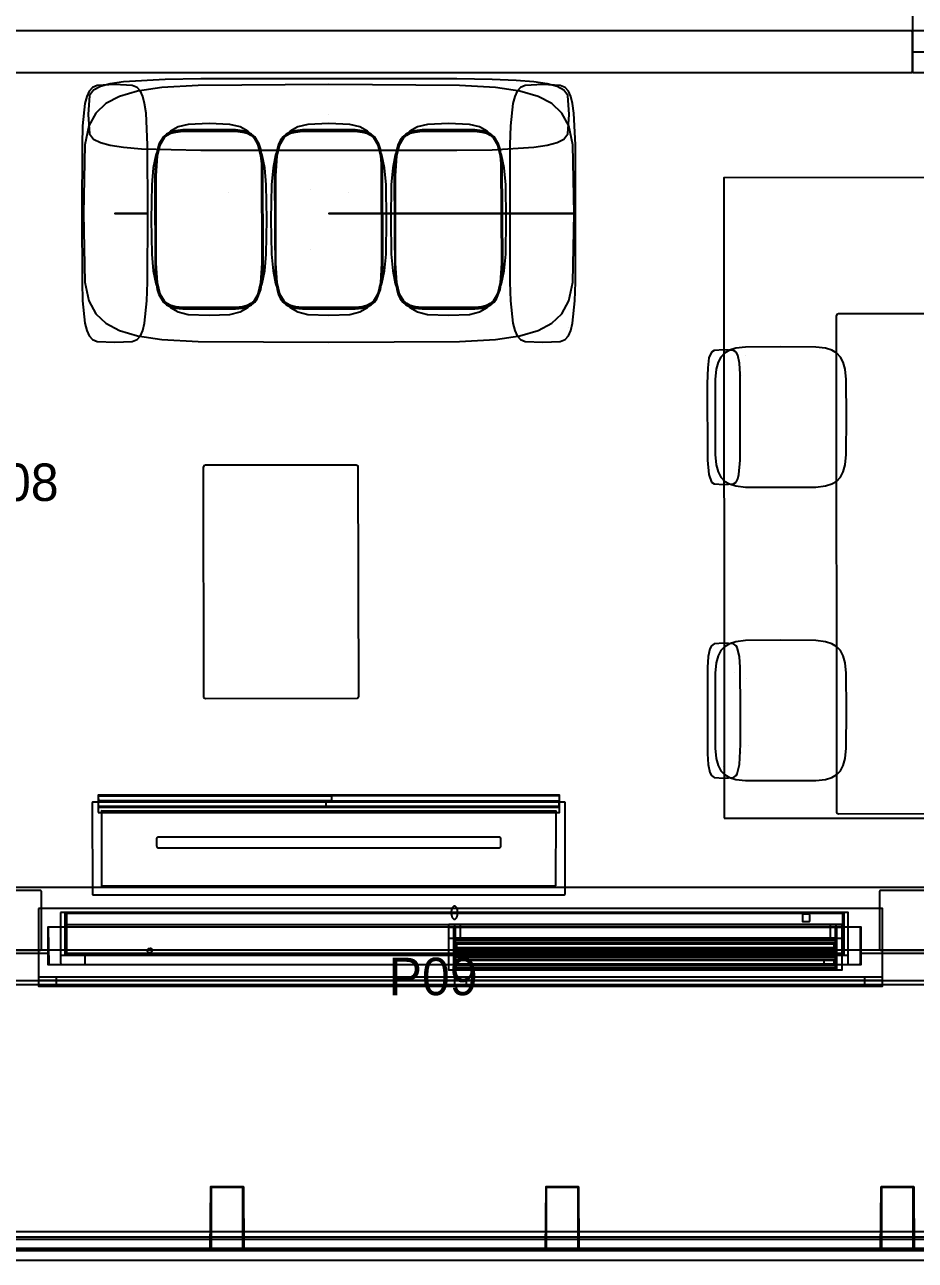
# Model space of a CAD drawing. Header units: metres. Extents: x 132.4 to 143.6, y -13.7 to 1.5.
# Drawn here: x 134.584 to 137.56, y -13.035 to -8.91 of the extents above; entities that cross this region are included whole.
import ezdxf

# ---------------------------------------------------------------- set-up
doc = ezdxf.new("R2010")
doc.units = ezdxf.units.M
for name, color, linetype in [('CORTE', 7, 'Continuous'), ('TEXTOS', 7, 'Continuous'), ('VISTA', 8, 'Continuous')]:
    doc.layers.add(name, color=color, linetype=linetype)

msp = doc.modelspace()

# ---------------------------------------------------------------- linework, layer by layer
at = {"layer": 'CORTE'}
for points in [[(137.6236, -8.13), (137.5545, -8.13), (137.5533, -8.1304), (137.5519, -8.1308), (137.5516, -8.1311), (137.5513, -8.1313), (137.5511, -8.1316), (137.5511, -8.1316), (137.5508, -8.1319), (137.5504, -8.1333), (137.55, -8.1345), (137.55, -8.5886), (137.55, -8.9955), (137.5504, -8.9969), (137.5508, -8.9981), (137.5511, -8.9984), (137.5513, -8.9987), (137.5516, -8.9989), (137.5519, -8.9992), (137.5533, -8.9996), (137.5545, -9), (137.6236, -9)], [(134.1545, -9.07), (135.9428, -9.07), (137.5455, -9.07), (137.5469, -9.0696), (137.5481, -9.0692), (137.5484, -9.0689), (137.5487, -9.0687), (137.5489, -9.0684), (137.5492, -9.0681), (137.5496, -9.0669), (137.55, -9.0655), (137.55, -9.0036), (137.55, -8.9345), (137.5496, -8.9333), (137.5492, -8.9319), (137.5489, -8.9316), (137.5487, -8.9313), (137.5484, -8.9311), (137.5481, -8.9308), (137.5469, -8.9304), (137.5455, -8.93), (135.9428, -8.93), (134.1545, -8.93)], [(134.3793, -12), (134.6355, -12), (134.637, -11.9995), (134.6381, -11.9992), (134.6384, -11.9989), (134.6387, -11.9987), (134.6389, -11.9984), (134.6392, -11.9981), (134.6395, -11.997), (134.64, -11.9955), (134.64, -11.918), (134.64, -11.8045), (134.6397, -11.8034), (134.6392, -11.8019), (134.639, -11.8017), (134.6387, -11.8013), (134.6384, -11.8011), (134.6381, -11.8008), (134.637, -11.8005), (134.6355, -11.8), (134.3793, -11.8)], [(137.653, -11.8), (137.4445, -11.8), (137.4434, -11.8003), (137.4419, -11.8008), (137.4417, -11.801), (137.4413, -11.8013), (137.441, -11.8017), (137.441, -11.8017), (137.4408, -11.8019), (137.4403, -11.8034), (137.44, -11.8045), (137.44, -11.918), (137.44, -11.9955), (137.4405, -11.997), (137.4408, -11.9981), (137.4411, -11.9984), (137.4413, -11.9987), (137.4417, -11.999), (137.4419, -11.9992), (137.4434, -11.9997), (137.4445, -12), (137.653, -12)]]:
    msp.add_lwpolyline(points, dxfattribs=at)
at = {"layer": 'VISTA'}
for points in [[(137.8187, -8.93), (137.5545, -8.93), (137.5533, -8.9304), (137.5519, -8.9308), (137.5516, -8.9311), (137.5513, -8.9313), (137.5511, -8.9316), (137.5511, -8.9316), (137.5508, -8.9319), (137.5504, -8.9333), (137.55, -8.9345), (137.55, -9.0036), (137.55, -9.0655), (137.5504, -9.0669), (137.5508, -9.0681), (137.5511, -9.0684), (137.5513, -9.0687), (137.5516, -9.0689), (137.5519, -9.0692), (137.5533, -9.0696), (137.5545, -9.07), (137.8187, -9.07)], [(141.995, -11.79), (134.005, -11.79), (134, -11.795), (134, -12.005), (134, -12.005), (134.005, -12.01), (134.662, -12.01), (134.662, -11.9215), (134.719, -11.9215), (134.719, -11.8725), (137.321, -11.8725), (137.321, -11.9215), (137.378, -11.9215), (137.378, -12.01), (137.762, -12.01)], [(142, -12.116), (134.001, -12.115), (134, -12.999), (134.084, -13), (134.086, -12.79), (134.086, -12.79), (134.1947, -12.7903), (134.196, -13), (135.204, -13), (135.206, -12.79), (135.3147, -12.7903), (135.316, -13), (136.324, -13), (136.326, -12.79), (136.4347, -12.7903), (136.436, -13), (137.444, -13), (137.446, -12.79), (137.5547, -12.7903), (137.556, -13), (138.564, -13)]]:
    msp.add_lwpolyline(points, dxfattribs=at)
for points in [[(134.7912, -9.9307), (134.7993, -9.9483), (134.8102, -9.9605), (134.8264, -9.9676), (134.885, -9.97), (134.9436, -9.9676), (134.9598, -9.9605), (134.9707, -9.9483), (134.9788, -9.9307), (134.9849, -9.9068), (134.9926, -9.8322), (134.9944, -9.769), (134.995, -9.54), (134.885, -9.54), (134.995, -9.54), (134.9944, -9.311), (134.9895, -9.205), (134.9849, -9.1732), (134.9788, -9.1493), (134.9707, -9.1317), (134.9598, -9.1195), (134.9436, -9.1124), (134.885, -9.11), (134.8264, -9.1124), (134.8102, -9.1195), (134.7993, -9.1317), (134.7912, -9.1493), (134.7851, -9.1732), (134.7774, -9.2478), (134.7756, -9.311), (134.775, -9.54), (134.7756, -9.769), (134.7774, -9.8322), (134.7851, -9.9068), (134.7912, -9.9307)], [(134.9006, -9.9307), (134.9611, -9.9483), (135.0427, -9.9605), (135.1634, -9.9676), (135.6, -9.97), (136.0366, -9.9676), (136.1573, -9.9605), (136.2389, -9.9483), (136.2994, -9.9307), (136.345, -9.9068), (136.3786, -9.875), (136.4018, -9.8322), (136.4155, -9.769), (136.42, -9.54), (135.6, -9.54), (136.42, -9.54), (136.4155, -9.311), (136.4018, -9.2478), (136.3786, -9.205), (136.345, -9.1732), (136.2994, -9.1493), (136.2389, -9.1317), (136.1573, -9.1195), (136.0366, -9.1124), (135.6, -9.11), (135.1634, -9.1124), (135.0427, -9.1195), (134.9611, -9.1317), (134.9006, -9.1493), (134.855, -9.1732), (134.8214, -9.205), (134.7982, -9.2478), (134.7845, -9.311), (134.78, -9.54), (134.7845, -9.769), (134.7982, -9.8322), (134.8214, -9.875), (134.855, -9.9068), (134.9006, -9.9307)], [(134.9146, -9.319), (134.9739, -9.3239), (135.1721, -9.3293), (136.0279, -9.3293), (136.1461, -9.3273), (136.2854, -9.319), (136.3301, -9.3123), (136.363, -9.3035), (136.3858, -9.2916), (136.3992, -9.2739), (136.4036, -9.21), (136.3992, -9.1461), (136.3858, -9.1284), (136.363, -9.1165), (136.3301, -9.1077), (136.2854, -9.101), (136.2261, -9.0961), (136.1461, -9.0927), (136.0279, -9.0907), (135.1721, -9.0907), (135.0539, -9.0927), (134.9146, -9.101), (134.8699, -9.1077), (134.837, -9.1165), (134.8142, -9.1284), (134.8008, -9.1461), (134.7964, -9.21), (134.8008, -9.2739), (134.8142, -9.2916), (134.837, -9.3035), (134.8699, -9.3123), (134.9146, -9.319)], [(136.2212, -9.9307), (136.2293, -9.9483), (136.2402, -9.9605), (136.2564, -9.9676), (136.315, -9.97), (136.3736, -9.9676), (136.3898, -9.9605), (136.4007, -9.9483), (136.4088, -9.9307), (136.4149, -9.9068), (136.4226, -9.8322), (136.4244, -9.769), (136.425, -9.54), (136.315, -9.54), (136.425, -9.54), (136.4244, -9.311), (136.4194, -9.205), (136.4149, -9.1732), (136.4088, -9.1493), (136.4007, -9.1317), (136.3898, -9.1195), (136.3736, -9.1124), (136.315, -9.11), (136.2564, -9.1124), (136.2402, -9.1195), (136.2293, -9.1317), (136.2212, -9.1493), (136.2151, -9.1732), (136.2074, -9.2478), (136.2056, -9.311), (136.205, -9.54), (136.2056, -9.769), (136.2074, -9.8322), (136.2151, -9.9068), (136.2212, -9.9307)], [(135.0506, -9.8342), (135.0709, -9.8544), (135.0964, -9.8687), (135.1301, -9.8772), (135.2, -9.88), (135.2699, -9.8772), (135.3036, -9.8687), (135.3291, -9.8544), (135.3494, -9.8342), (135.3654, -9.8076), (135.3776, -9.7741), (135.3862, -9.7317), (135.3913, -9.6759), (135.393, -9.56), (135.3913, -9.4441), (135.3862, -9.3882), (135.3776, -9.3459), (135.3654, -9.3124), (135.3494, -9.2858), (135.3291, -9.2656), (135.3036, -9.2513), (135.2699, -9.2428), (135.2, -9.24), (135.1301, -9.2428), (135.0964, -9.2513), (135.0709, -9.2656), (135.0506, -9.2858), (135.0346, -9.3124), (135.0224, -9.3459), (135.0138, -9.3882), (135.0087, -9.4441), (135.007, -9.56), (135.0087, -9.6759), (135.0138, -9.7317), (135.0224, -9.7741), (135.0346, -9.8076), (135.0506, -9.8342)], [(135.4506, -9.8342), (135.4709, -9.8544), (135.4964, -9.8687), (135.5301, -9.8772), (135.6, -9.88), (135.6699, -9.8772), (135.7036, -9.8687), (135.7291, -9.8544), (135.7494, -9.8342), (135.7654, -9.8076), (135.7776, -9.7741), (135.7862, -9.7317), (135.7913, -9.6759), (135.793, -9.56), (135.7913, -9.4441), (135.7862, -9.3882), (135.7776, -9.3459), (135.7654, -9.3124), (135.7494, -9.2858), (135.7291, -9.2656), (135.7036, -9.2513), (135.6699, -9.2428), (135.6, -9.24), (135.5301, -9.2428), (135.4964, -9.2513), (135.4709, -9.2656), (135.4506, -9.2858), (135.4346, -9.3124), (135.4224, -9.3459), (135.4138, -9.3882), (135.4087, -9.4441), (135.407, -9.56), (135.4087, -9.6759), (135.4138, -9.7317), (135.4224, -9.7741), (135.4346, -9.8076), (135.4506, -9.8342)], [(135.6, -9.21), (135.6, -9.21), (135.6, -9.21), (135.6, -9.21)], [(135.8506, -9.8342), (135.8709, -9.8544), (135.8964, -9.8687), (135.9301, -9.8772), (136, -9.88), (136.0699, -9.8772), (136.1036, -9.8687), (136.1291, -9.8544), (136.1494, -9.8342), (136.1654, -9.8076), (136.1776, -9.7741), (136.1862, -9.7317), (136.1913, -9.6759), (136.193, -9.56), (136.1913, -9.4441), (136.1862, -9.3882), (136.1776, -9.3459), (136.1654, -9.3124), (136.1494, -9.2858), (136.1291, -9.2656), (136.1036, -9.2513), (136.0699, -9.2428), (136, -9.24), (135.9301, -9.2428), (135.8964, -9.2513), (135.8709, -9.2656), (135.8506, -9.2858), (135.8346, -9.3124), (135.8224, -9.3459), (135.8138, -9.3882), (135.8087, -9.4441), (135.807, -9.56), (135.8087, -9.6759), (135.8138, -9.7317), (135.8224, -9.7741), (135.8346, -9.8076), (135.8506, -9.8342)], [(135.0205, -9.7456), (135.0272, -9.794), (135.0324, -9.8109), (135.0475, -9.8359), (135.058, -9.8448), (135.071, -9.8515), (135.0878, -9.8562), (135.1119, -9.8589), (135.2881, -9.8589), (135.3122, -9.8562), (135.329, -9.8515), (135.342, -9.8448), (135.3525, -9.8359), (135.3609, -9.8247), (135.3728, -9.794), (135.3795, -9.7456), (135.3811, -9.7059), (135.3795, -9.3744), (135.3728, -9.326), (135.3676, -9.3091), (135.3525, -9.2841), (135.342, -9.2752), (135.329, -9.2685), (135.3122, -9.2638), (135.2881, -9.2611), (135.1119, -9.2611), (135.0878, -9.2638), (135.071, -9.2685), (135.058, -9.2752), (135.0475, -9.2841), (135.0324, -9.3091), (135.0232, -9.3471), (135.0188, -9.414), (135.0205, -9.7456)], [(135.0886, -9.8518), (135.0725, -9.8474), (135.0604, -9.8412), (135.0507, -9.8329), (135.0365, -9.8093), (135.0276, -9.7723), (135.0232, -9.7059), (135.0232, -9.4141), (135.0276, -9.3477), (135.0365, -9.3107), (135.0507, -9.2871), (135.0604, -9.2788), (135.0725, -9.2726), (135.0886, -9.2682), (135.1121, -9.2655), (135.2879, -9.2655), (135.3114, -9.2682), (135.3275, -9.2726), (135.3396, -9.2788), (135.3493, -9.2871), (135.3635, -9.3107), (135.3724, -9.3477), (135.3751, -9.3747), (135.3768, -9.7059), (135.3724, -9.7723), (135.3635, -9.8093), (135.3493, -9.8329), (135.3396, -9.8412), (135.3275, -9.8474), (135.3114, -9.8518), (135.2879, -9.8545), (135.1121, -9.8545), (135.0886, -9.8518)], [(135.4205, -9.7456), (135.4272, -9.794), (135.4324, -9.8109), (135.4391, -9.8247), (135.4475, -9.8359), (135.458, -9.8448), (135.471, -9.8515), (135.4878, -9.8562), (135.5119, -9.8589), (135.6881, -9.8589), (135.7122, -9.8562), (135.729, -9.8515), (135.742, -9.8448), (135.7525, -9.8359), (135.7609, -9.8247), (135.7728, -9.794), (135.7795, -9.7456), (135.7812, -9.7059), (135.7795, -9.3744), (135.7728, -9.326), (135.7676, -9.3091), (135.7525, -9.2841), (135.742, -9.2752), (135.729, -9.2685), (135.7122, -9.2638), (135.6881, -9.2611), (135.5119, -9.2611), (135.4878, -9.2638), (135.471, -9.2685), (135.458, -9.2752), (135.4475, -9.2841), (135.4391, -9.2953), (135.4324, -9.3091), (135.4232, -9.3471), (135.4188, -9.414), (135.4205, -9.7456)], [(135.4886, -9.8518), (135.4725, -9.8474), (135.4604, -9.8412), (135.4507, -9.8329), (135.4365, -9.8093), (135.4276, -9.7723), (135.4232, -9.7059), (135.4232, -9.4141), (135.4276, -9.3477), (135.4365, -9.3107), (135.4507, -9.2871), (135.4604, -9.2788), (135.4725, -9.2726), (135.4886, -9.2682), (135.5121, -9.2655), (135.6879, -9.2655), (135.7114, -9.2682), (135.7275, -9.2726), (135.7396, -9.2788), (135.7493, -9.2871), (135.7635, -9.3107), (135.7724, -9.3477), (135.7751, -9.3747), (135.7768, -9.7059), (135.7724, -9.7723), (135.7635, -9.8093), (135.7493, -9.8329), (135.7396, -9.8412), (135.7275, -9.8474), (135.7114, -9.8518), (135.6879, -9.8545), (135.5121, -9.8545), (135.4886, -9.8518)], [(135.8205, -9.7456), (135.8272, -9.794), (135.8324, -9.8109), (135.8391, -9.8247), (135.8475, -9.8359), (135.858, -9.8448), (135.871, -9.8515), (135.8878, -9.8562), (135.9119, -9.8589), (136.0881, -9.8589), (136.1122, -9.8562), (136.129, -9.8515), (136.142, -9.8448), (136.1525, -9.8359), (136.1609, -9.8247), (136.1728, -9.794), (136.1795, -9.7456), (136.1812, -9.7059), (136.1795, -9.3744), (136.1728, -9.326), (136.1676, -9.3091), (136.1525, -9.2841), (136.142, -9.2752), (136.129, -9.2685), (136.1122, -9.2638), (136.0881, -9.2611), (135.9119, -9.2611), (135.8878, -9.2638), (135.871, -9.2685), (135.858, -9.2752), (135.8475, -9.2841), (135.8391, -9.2953), (135.8324, -9.3091), (135.8272, -9.326), (135.8232, -9.3471), (135.8188, -9.414), (135.8205, -9.7456)], [(135.8886, -9.8518), (135.8725, -9.8474), (135.8604, -9.8412), (135.8507, -9.8329), (135.8365, -9.8093), (135.8276, -9.7723), (135.8232, -9.7059), (135.8232, -9.4141), (135.8276, -9.3477), (135.8365, -9.3107), (135.8507, -9.2871), (135.8604, -9.2788), (135.8725, -9.2726), (135.8886, -9.2682), (135.9121, -9.2655), (136.0879, -9.2655), (136.1114, -9.2682), (136.1275, -9.2726), (136.1396, -9.2788), (136.1493, -9.2871), (136.1635, -9.3107), (136.1724, -9.3477), (136.1751, -9.3747), (136.1768, -9.7059), (136.1724, -9.7723), (136.1635, -9.8093), (136.1493, -9.8329), (136.1396, -9.8412), (136.1275, -9.8474), (136.1114, -9.8518), (136.0879, -9.8545), (135.9121, -9.8545), (135.8886, -9.8518)], [(135.0464, -9.292), (135.0464, -9.292), (135.0464, -9.292), (135.0464, -9.292)], [(135.4363, -9.3024), (135.4363, -9.3024), (135.4363, -9.3024), (135.4363, -9.3024)], [(135.4464, -9.292), (135.4464, -9.292), (135.4464, -9.292), (135.4464, -9.292)], [(135.8363, -9.3024), (135.8363, -9.3024), (135.8363, -9.3024), (135.8363, -9.3024)], [(135.8258, -9.3366), (135.8258, -9.3366), (135.8258, -9.3366), (135.8258, -9.3366)], [(136.9212, -11.5595), (139.3795, -11.5588), (139.3788, -9.4205), (136.9205, -9.4212), (136.9212, -11.5595)], [(135.2662, -9.4709), (135.2662, -9.4709), (135.2662, -9.4709), (135.2662, -9.4709)], [(135.5393, -9.4593), (135.5393, -9.4593), (135.5393, -9.4593), (135.5393, -9.4593)], [(135.6662, -9.4709), (135.6662, -9.4709), (135.6662, -9.4709), (135.6662, -9.4709)], [(136.315, -9.54), (136.315, -9.54), (136.315, -9.54), (136.315, -9.54)], [(135.5393, -9.6607), (135.5393, -9.6607), (135.5393, -9.6607), (135.5393, -9.6607)], [(135.7648, -9.7819), (135.7648, -9.7819), (135.7648, -9.7819), (135.7648, -9.7819)], [(135.8311, -9.7874), (135.8311, -9.7874), (135.8311, -9.7874), (135.8311, -9.7874)], [(135.3146, -9.857), (135.3146, -9.857), (135.3146, -9.857), (135.3146, -9.857)], [(135.4363, -9.8176), (135.4363, -9.8176), (135.4363, -9.8176), (135.4363, -9.8176)], [(135.8363, -9.8176), (135.8363, -9.8176), (135.8363, -9.8176), (135.8363, -9.8176)], [(135.8451, -9.829), (135.8451, -9.829), (135.8451, -9.829), (135.8451, -9.829)], [(136.1146, -9.857), (136.1146, -9.857), (136.1146, -9.857), (136.1146, -9.857)], [(137.2965, -11.5416), (137.303, -11.545), (138.2016, -11.5435), (138.205, -11.537), (138.2035, -9.8784), (138.197, -9.875), (137.303, -9.875), (137.2973, -9.8773), (137.295, -9.883), (137.2965, -11.5416)], [(136.4005, -9.9207), (136.4005, -9.9207), (136.4005, -9.9207), (136.4005, -9.9207)], [(136.3945, -9.9506), (136.3945, -9.9506), (136.3945, -9.9506), (136.3945, -9.9506)], [(136.8696, -10.4121), (136.8785, -10.4368), (136.8876, -10.4429), (136.9202, -10.445), (136.9525, -10.4429), (136.961, -10.4368), (136.9667, -10.4265), (136.9707, -10.4121), (136.9748, -10.3637), (136.9748, -10.0763), (136.9726, -10.0397), (136.9667, -10.0135), (136.9615, -10.0032), (136.9525, -9.9971), (136.9198, -9.995), (136.8875, -9.9971), (136.879, -10.0032), (136.8704, -10.0224), (136.8663, -10.0553), (136.8644, -10.1074), (136.865, -10.3637), (136.8696, -10.4121)], [(136.9224, -10.4335), (136.9386, -10.4431), (136.9605, -10.4498), (136.9929, -10.4537), (137.2271, -10.4537), (137.2595, -10.4498), (137.2814, -10.4431), (137.2976, -10.4335), (137.3099, -10.4204), (137.3189, -10.4031), (137.3251, -10.3797), (137.3288, -10.3451), (137.33, -10.22), (137.3288, -10.0949), (137.3251, -10.0603), (137.3189, -10.0369), (137.3099, -10.0196), (137.2976, -10.0065), (137.2814, -9.9969), (137.2595, -9.9902), (137.2271, -9.9863), (137.11, -9.985), (136.9929, -9.9863), (136.9605, -9.9902), (136.9386, -9.9969), (136.9224, -10.0065), (136.9101, -10.0196), (136.9011, -10.0369), (136.8949, -10.0603), (136.8912, -10.0949), (136.8912, -10.3451), (136.8949, -10.3797), (136.9011, -10.4031), (136.9101, -10.4204), (136.9224, -10.4335)], [(136.9926, -10.0159), (136.9926, -10.0159), (136.9926, -10.0159), (136.9926, -10.0159)], [(136.9786, -10.0797), (136.9786, -10.0797), (136.9786, -10.0797), (136.9786, -10.0797)], [(135.1815, -11.1566), (135.188, -11.16), (135.6966, -11.1585), (135.7, -11.152), (135.6985, -10.3834), (135.692, -10.38), (135.188, -10.38), (135.1823, -10.3823), (135.18, -10.388), (135.1815, -11.1566)], [(137.2431, -10.4513), (137.2431, -10.4513), (137.2431, -10.4513), (137.2431, -10.4513)], [(136.9224, -11.4135), (136.9386, -11.4231), (136.9605, -11.4298), (136.9929, -11.4337), (137.2271, -11.4337), (137.2595, -11.4298), (137.2814, -11.4231), (137.2976, -11.4135), (137.3099, -11.4004), (137.3189, -11.3831), (137.3251, -11.3597), (137.3288, -11.3251), (137.33, -11.2), (137.3288, -11.0749), (137.3251, -11.0403), (137.3189, -11.0169), (137.3099, -10.9996), (137.2976, -10.9865), (137.2814, -10.9769), (137.2595, -10.9702), (137.2271, -10.9663), (137.11, -10.965), (136.9929, -10.9663), (136.9605, -10.9702), (136.9386, -10.9769), (136.9224, -10.9865), (136.9101, -10.9996), (136.9011, -11.0169), (136.8949, -11.0403), (136.8912, -11.0749), (136.8912, -11.3251), (136.8949, -11.3597), (136.9011, -11.3831), (136.9101, -11.4004), (136.9224, -11.4135)], [(136.865, -11.3437), (136.8676, -11.3803), (136.8732, -11.4065), (136.8785, -11.4168), (136.8876, -11.4229), (136.9202, -11.425), (136.9525, -11.4229), (136.961, -11.4168), (136.9649, -11.4105), (136.9725, -11.3803), (136.9757, -11.3126), (136.9758, -11.2), (136.9748, -11.0563), (136.9726, -11.0197), (136.9649, -10.9895), (136.9615, -10.9832), (136.9525, -10.9771), (136.9198, -10.975), (136.8875, -10.9771), (136.879, -10.9832), (136.8731, -10.9935), (136.8677, -11.0197), (136.865, -11.0563), (136.865, -11.3437)], [(136.9568, -11.0724), (136.9568, -11.0724), (136.9568, -11.0724), (136.9568, -11.0724)], [(136.9963, -11.0933), (136.9963, -11.0933), (136.9963, -11.0933), (136.9963, -11.0933)], [(136.9786, -11.3403), (136.9786, -11.3403), (136.9786, -11.3403), (136.9786, -11.3403)], [(137.0022, -11.3151), (137.0022, -11.3151), (137.0022, -11.3151), (137.0022, -11.3151)], [(136.9178, -11.3858), (136.9178, -11.3858), (136.9178, -11.3858), (136.9178, -11.3858)], [(137.2431, -11.4313), (137.2431, -11.4313), (137.2431, -11.4313), (137.2431, -11.4313)], [(134.8135, -11.815), (136.3865, -11.815), (136.389, -11.814), (136.39, -11.8115), (136.39, -11.5085), (136.389, -11.506), (136.3865, -11.505), (134.8135, -11.505), (134.811, -11.506), (134.81, -11.5085), (134.8106, -11.8135), (134.8135, -11.815)], [(134.8113, -11.5063), (134.8117, -11.506), (134.8117, -11.5067), (134.8113, -11.5063)], [(134.8292, -11.484), (136.3709, -11.4838), (136.3708, -11.482), (134.8292, -11.4821), (134.8292, -11.484)], [(134.8292, -11.484), (136.3709, -11.4838), (136.3708, -11.482), (134.8292, -11.4821), (134.8292, -11.484)], [(134.8292, -11.504), (136.3709, -11.5038), (136.3708, -11.502), (134.8292, -11.5021), (134.8292, -11.504)], [(134.8292, -11.504), (136.3709, -11.5038), (136.3708, -11.502), (134.8292, -11.5021), (134.8292, -11.504)], [(134.8294, -11.54), (136.371, -11.5396), (136.3706, -11.482), (134.8294, -11.4824), (134.8294, -11.54)], [(134.8294, -11.54), (136.371, -11.5396), (136.3706, -11.482), (134.8294, -11.4824), (134.8294, -11.54)], [(135.608, -11.5), (135.61, -11.498), (135.61, -11.488), (135.608, -11.486), (134.832, -11.486), (134.83, -11.488), (134.8306, -11.4994), (135.608, -11.5)], [(136.368, -11.519), (136.37, -11.517), (136.37, -11.507), (136.368, -11.505), (135.592, -11.505), (135.59, -11.507), (135.5906, -11.5184), (136.368, -11.519)], [(136.389, -11.5067), (136.3883, -11.5067), (136.3883, -11.506), (136.389, -11.5067)], [(134.8292, -11.522), (136.3709, -11.5218), (136.3708, -11.52), (134.8292, -11.5201), (134.8292, -11.522)], [(134.8292, -11.522), (136.3709, -11.5218), (136.3708, -11.52), (134.8292, -11.5201), (134.8292, -11.522)], [(136.359, -11.785), (136.36, -11.536), (134.841, -11.535), (134.8403, -11.7847), (136.359, -11.785)], [(135.0262, -11.624), (135.0258, -11.6244), (135.0256, -11.6251), (135.025, -11.627), (135.025, -11.6343), (135.025, -11.653), (135.0252, -11.6537), (135.0258, -11.6556), (135.026, -11.6558), (135.0263, -11.6562), (135.0265, -11.6563), (135.0269, -11.6567), (135.0276, -11.6569), (135.0295, -11.6575), (135.3508, -11.6575), (136.1705, -11.6575), (136.1712, -11.6573), (136.1731, -11.6567), (136.1733, -11.6565), (136.1737, -11.6562), (136.174, -11.6558), (136.1742, -11.6556), (136.1748, -11.6537), (136.175, -11.653), (136.175, -11.6343), (136.175, -11.627), (136.1744, -11.6251), (136.1742, -11.6244), (136.1738, -11.624), (136.1737, -11.6238), (136.1733, -11.6235), (136.1731, -11.6233), (136.1712, -11.6227), (136.1705, -11.6225), (135.3508, -11.6225), (135.0295, -11.6225), (135.0276, -11.6231), (135.0269, -11.6233), (135.0265, -11.6237), (135.0263, -11.6238), (135.0262, -11.624)], [(134.8117, -11.8133), (134.8117, -11.814), (134.811, -11.8133), (134.8117, -11.8133)], [(136.3887, -11.8137), (136.3883, -11.814), (136.3883, -11.8133), (136.3887, -11.8137)], [(134.63, -11.86), (134.63, -12.1), (137.45, -12.1), (137.45, -11.86), (134.63, -11.86)], [(137.378, -11.9215), (137.378, -12.0485), (134.662, -12.0485), (134.662, -11.9215), (134.719, -11.9215), (134.719, -11.8725), (137.321, -11.8725), (137.321, -11.9215), (137.378, -11.9215)], [(134.704, -11.8735), (134.704, -12.0165), (134.719, -12.0165), (134.719, -11.8735), (134.704, -11.8735)], [(134.719, -12.0165), (134.722, -12.0165), (134.722, -11.8735), (134.719, -11.8735), (134.719, -12.0165)], [(134.719, -11.8795), (134.719, -12.0105), (134.725, -12.0105), (134.725, -11.8795), (134.719, -11.8795)], [(134.722, -11.8765), (137.318, -11.8765), (137.318, -11.8735), (134.722, -11.8735), (134.722, -11.8765)], [(134.722, -11.9145), (137.318, -11.9145), (137.318, -11.8765), (134.722, -11.8765), (134.722, -11.9145)], [(136.031, -11.8745), (136.0308, -11.8718), (136.0307, -11.8696), (136.0303, -11.8671), (136.0299, -11.865), (136.0292, -11.8627), (136.0286, -11.8608), (136.0276, -11.8589), (136.0269, -11.8573), (136.0257, -11.8559), (136.0248, -11.8547), (136.0235, -11.8538), (136.0224, -11.8531), (136.0211, -11.8527), (136.02, -11.8525), (136.0187, -11.8528), (136.0176, -11.8531), (136.0163, -11.8539), (136.0152, -11.8547), (136.0141, -11.8561), (136.0131, -11.8573), (136.0122, -11.8592), (136.0114, -11.8608), (136.0107, -11.8631), (136.0101, -11.865), (136.0096, -11.8675), (136.0093, -11.8696), (136.0091, -11.8723), (136.009, -11.8745), (136.0092, -11.8772), (136.0093, -11.8794), (136.0097, -11.8819), (136.0101, -11.884), (136.0108, -11.8863), (136.0114, -11.8882), (136.0124, -11.8901), (136.0131, -11.8917), (136.0143, -11.8931), (136.0152, -11.8943), (136.0165, -11.8952), (136.0176, -11.8959), (136.0189, -11.8963), (136.02, -11.8965), (136.0213, -11.8962), (136.0224, -11.8959), (136.0237, -11.8951), (136.0248, -11.8943), (136.0259, -11.8929), (136.0269, -11.8917), (136.0278, -11.8898), (136.0286, -11.8882), (136.0293, -11.8859), (136.0299, -11.884), (136.0304, -11.8815), (136.0307, -11.8794), (136.0309, -11.8767), (136.031, -11.8745)], [(137.1834, -11.8804), (137.1825, -11.8825), (137.1825, -11.9015), (137.1834, -11.9036), (137.1855, -11.9045), (137.2045, -11.9045), (137.2066, -11.9036), (137.2075, -11.9015), (137.2075, -11.8825), (137.2066, -11.8804), (137.2045, -11.8795), (137.1855, -11.8795), (137.1834, -11.8804)], [(137.318, -12.0165), (137.321, -12.0165), (137.321, -11.8735), (137.318, -11.8735), (137.318, -12.0165)], [(137.321, -11.8735), (137.321, -12.0165), (137.336, -12.0165), (137.336, -11.8735), (137.321, -11.8735)], [(136.0006, -11.9151), (136, -11.9165), (136, -11.9575), (136.0006, -11.9589), (136.002, -11.9595), (136.038, -11.9595), (136.0394, -11.9589), (136.04, -11.9575), (136.04, -11.9165), (136.0394, -11.9151), (136.038, -11.9145), (136.002, -11.9145), (136.0006, -11.9151)], [(137.293, -11.9595), (137.295, -11.9575), (137.295, -11.9165), (137.293, -11.9145), (136.022, -11.9145), (136.02, -11.9165), (136.02, -11.9575), (136.022, -11.9595), (137.293, -11.9595)], [(137.2756, -11.9151), (137.275, -11.9165), (137.275, -11.9575), (137.2756, -11.9589), (137.277, -11.9595), (137.313, -11.9595), (137.3144, -11.9589), (137.315, -11.9575), (137.315, -11.9165), (137.3144, -11.9151), (137.313, -11.9145), (137.277, -11.9145), (137.2756, -11.9151)], [(137.373, -12.0475), (137.3758, -12.0463), (137.377, -12.0435), (137.377, -11.9265), (137.3758, -11.9237), (137.373, -11.9225), (134.667, -11.9225), (134.6642, -11.9237), (134.663, -11.9265), (134.6642, -12.0463), (137.373, -12.0475)], [(134.6652, -11.924), (134.6645, -11.9247), (134.6647, -11.9242), (134.6652, -11.924)], [(134.705, -11.9239), (134.7047, -11.9242), (134.7044, -11.9253), (134.704, -11.9265), (134.704, -11.9845), (134.704, -12.0435), (134.7044, -12.0446), (134.7047, -12.0458), (134.705, -12.0461), (134.7052, -12.0463), (134.7054, -12.0465), (134.7057, -12.0468), (134.7068, -12.0471), (134.708, -12.0475), (134.7447, -12.0475), (134.782, -12.0475), (134.7831, -12.0471), (134.7843, -12.0468), (134.7846, -12.0465), (134.7848, -12.0463), (134.785, -12.0461), (134.7853, -12.0458), (134.7856, -12.0446), (134.786, -12.0435), (134.786, -12.0135), (134.722, -12.0135), (134.722, -11.9225), (134.708, -11.9225), (134.7068, -11.9229), (134.7057, -11.9232), (134.7054, -11.9235), (134.7052, -11.9237), (134.705, -11.9239)], [(136, -11.9245), (136, -12.0105), (136.018, -12.0105), (136.018, -11.9245), (136, -11.9245)], [(136.018, -11.9655), (137.297, -11.9655), (137.297, -11.9595), (136.018, -11.9595), (136.018, -11.9655)], [(136.018, -11.9595), (136.018, -11.9655), (136.03, -11.9655), (136.03, -11.9595), (136.018, -11.9595)], [(136.02, -11.9785), (137.295, -11.9785), (137.295, -11.9245), (136.02, -11.9245), (136.02, -11.9785)], [(136.0219, -12.0045), (137.2931, -12.0045), (137.2931, -11.9245), (136.0219, -11.9245), (136.0219, -12.0045)], [(137.254, -12.0435), (137.2544, -12.0446), (137.2547, -12.0458), (137.255, -12.0461), (137.2552, -12.0463), (137.2554, -12.0465), (137.2951, -12.0465), (137.2951, -12.0475), (137.332, -12.0475), (137.3331, -12.0471), (137.3343, -12.0468), (137.3346, -12.0465), (137.3348, -12.0463), (137.335, -12.0461), (137.3353, -12.0458), (137.3356, -12.0446), (137.336, -12.0435), (137.336, -11.9845), (137.336, -11.9265), (137.3356, -11.9253), (137.3353, -11.9242), (137.335, -11.9239), (137.3348, -11.9237), (137.3346, -11.9235), (137.3343, -11.9232), (137.3331, -11.9229), (137.332, -11.9225), (137.318, -11.9225), (137.318, -12.0135), (137.254, -12.0135), (137.254, -12.0205), (137.297, -12.0205), (137.297, -12.0335), (137.254, -12.0335), (137.254, -12.0435)], [(137.285, -11.9595), (137.285, -11.9655), (137.297, -11.9655), (137.297, -11.9595), (137.285, -11.9595)], [(137.297, -11.9245), (137.297, -12.0105), (137.315, -12.0105), (137.315, -11.9245), (137.297, -11.9245)], [(137.3755, -11.924), (137.3755, -11.9247), (137.3753, -11.9242), (137.3755, -11.924)], [(141.9955, -13), (142, -12.9955), (142, -12.0045), (141.9955, -12), (133.0045, -12), (133, -12.0045), (133, -12.9955), (133.0019, -12.9992), (141.9955, -13)], [(134.9946, -12.0037), (134.9943, -11.9984), (134.998, -11.9936), (135.0041, -11.9928), (135.0089, -11.9965), (135.0094, -12.0037), (135.0051, -12.0082), (134.9988, -12.0082), (134.9946, -12.0037)], [(136.02, -11.9675), (137.295, -11.9675), (137.295, -11.9655), (136.02, -11.9655), (136.02, -11.9675)], [(136.02, -11.9655), (136.02, -11.9675), (136.03, -11.9675), (136.03, -11.9655), (136.02, -11.9655)], [(137.295, -11.9765), (137.295, -11.972), (137.295, -11.9675), (136.6525, -11.9675), (136.02, -11.9675), (136.02, -11.972), (136.02, -11.9765), (136.6625, -11.9765), (137.295, -11.9765)], [(136.02, -11.9785), (137.295, -11.9785), (137.295, -11.9765), (136.02, -11.9765), (136.02, -11.9785)], [(136.02, -11.9765), (136.02, -11.9785), (136.03, -11.9785), (136.03, -11.9765), (136.02, -11.9765)], [(136.0219, -11.9935), (137.2931, -11.9935), (137.2931, -11.9765), (136.0219, -11.9765), (136.0219, -11.9935)], [(136.0219, -11.9765), (136.0219, -11.9935), (136.0279, -11.9935), (136.0279, -11.9765), (136.0219, -11.9765)], [(136.0219, -11.9935), (137.2931, -11.9935), (137.2931, -11.9915), (136.0219, -11.9915), (136.0219, -11.9935)], [(136.0219, -11.9915), (136.0219, -11.9935), (136.0319, -11.9935), (136.0319, -11.9915), (136.0219, -11.9915)], [(137.2931, -12.0025), (137.2931, -11.998), (137.2931, -11.9935), (136.6525, -11.9935), (136.0219, -11.9935), (136.0219, -11.998), (136.0219, -12.0025), (136.6625, -12.0025), (137.2931, -12.0025)], [(136.0219, -12.0045), (137.2931, -12.0045), (137.2931, -12.0025), (136.0219, -12.0025), (136.0219, -12.0045)], [(136.0219, -12.0025), (136.0219, -12.0045), (136.0319, -12.0045), (136.0319, -12.0025), (136.0219, -12.0025)], [(137.0411, -12.0082), (137.0349, -12.0082), (137.0306, -12.0037), (137.0303, -11.9984), (137.034, -11.9936), (137.0401, -11.9928), (137.0449, -11.9965), (137.0455, -12.0035), (137.0411, -12.0082)], [(137.2831, -11.9915), (137.2831, -11.9935), (137.2931, -11.9935), (137.2931, -11.9915), (137.2831, -11.9915)], [(137.2831, -12.0025), (137.2831, -12.0045), (137.2931, -12.0045), (137.2931, -12.0025), (137.2831, -12.0025)], [(137.285, -11.9655), (137.285, -11.9675), (137.295, -11.9675), (137.295, -11.9655), (137.285, -11.9655)], [(137.285, -11.9765), (137.285, -11.9785), (137.295, -11.9785), (137.295, -11.9765), (137.285, -11.9765)], [(137.2871, -11.9765), (137.2871, -11.9935), (137.2931, -11.9935), (137.2931, -11.9765), (137.2871, -11.9765)], [(134.722, -12.0135), (137.318, -12.0135), (137.318, -12.0105), (134.722, -12.0105), (134.722, -12.0135)], [(134.722, -12.0165), (137.318, -12.0165), (137.318, -12.0135), (134.722, -12.0135), (134.722, -12.0165)], [(136, -12.0135), (136, -12.0655), (136.018, -12.0655), (136.018, -12.0135), (136, -12.0135)], [(136.018, -12.0105), (137.297, -12.0105), (137.297, -12.0045), (136.018, -12.0045), (136.018, -12.0105)], [(136.018, -12.0045), (136.018, -12.0105), (136.03, -12.0105), (136.03, -12.0045), (136.018, -12.0045)], [(136.018, -12.0105), (136.018, -12.0145), (136.03, -12.0145), (136.03, -12.0105), (136.018, -12.0105)], [(136.018, -12.0205), (137.297, -12.0205), (137.297, -12.0145), (136.018, -12.0145), (136.018, -12.0205)], [(136.018, -12.0145), (136.018, -12.0205), (136.03, -12.0205), (136.03, -12.0145), (136.018, -12.0145)], [(136.02, -12.0335), (137.295, -12.0335), (137.295, -12.0135), (136.02, -12.0135), (136.02, -12.0335)], [(136.02, -12.0225), (137.295, -12.0225), (137.295, -12.0205), (136.02, -12.0205), (136.02, -12.0225)], [(136.02, -12.0205), (136.02, -12.0225), (136.03, -12.0225), (136.03, -12.0205), (136.02, -12.0205)], [(137.295, -12.0315), (137.295, -12.027), (137.295, -12.0225), (136.6525, -12.0225), (136.02, -12.0225), (136.02, -12.027), (136.02, -12.0315), (136.6625, -12.0315), (137.295, -12.0315)], [(136.02, -12.0335), (137.295, -12.0335), (137.295, -12.0315), (136.02, -12.0315), (136.02, -12.0335)], [(136.02, -12.0315), (136.02, -12.0335), (136.03, -12.0335), (136.03, -12.0315), (136.02, -12.0315)], [(136.0219, -12.0595), (137.2931, -12.0595), (137.2931, -12.0135), (136.0219, -12.0135), (136.0219, -12.0595)], [(136.0219, -12.0485), (137.2931, -12.0485), (137.2931, -12.0315), (136.0219, -12.0315), (136.0219, -12.0485)], [(136.0219, -12.0315), (136.0219, -12.0485), (136.0279, -12.0485), (136.0279, -12.0315), (136.0219, -12.0315)], [(137.073, -12.004), (137.073, -12.004), (137.073, -12.004), (137.073, -12.004)], [(137.285, -12.0045), (137.285, -12.0105), (137.297, -12.0105), (137.297, -12.0045), (137.285, -12.0045)], [(137.285, -12.0145), (137.285, -12.0205), (137.297, -12.0205), (137.297, -12.0145), (137.285, -12.0145)], [(137.285, -12.0205), (137.285, -12.0225), (137.295, -12.0225), (137.295, -12.0205), (137.285, -12.0205)], [(137.285, -12.0315), (137.285, -12.0335), (137.295, -12.0335), (137.295, -12.0315), (137.285, -12.0315)], [(137.2871, -12.0315), (137.2871, -12.0485), (137.2931, -12.0485), (137.2931, -12.0315), (137.2871, -12.0315)], [(137.297, -12.0135), (137.297, -12.0655), (137.315, -12.0655), (137.315, -12.0135), (137.297, -12.0135)], [(134.6645, -12.046), (134.6645, -12.0453), (134.6647, -12.0458), (134.6645, -12.046)], [(136.018, -12.0655), (137.297, -12.0655), (137.297, -12.0595), (136.018, -12.0595), (136.018, -12.0655)], [(136.018, -12.0595), (136.018, -12.0655), (136.03, -12.0655), (136.03, -12.0595), (136.018, -12.0595)], [(136.0219, -12.0485), (137.2931, -12.0485), (137.2931, -12.0465), (136.0219, -12.0465), (136.0219, -12.0485)], [(136.0219, -12.0465), (136.0219, -12.0485), (136.0319, -12.0485), (136.0319, -12.0465), (136.0219, -12.0465)], [(137.2931, -12.0575), (137.2931, -12.053), (137.2931, -12.0485), (136.6525, -12.0485), (136.0219, -12.0485), (136.0219, -12.053), (136.0219, -12.0575), (136.6625, -12.0575), (137.2931, -12.0575)], [(136.0219, -12.0595), (137.2931, -12.0595), (137.2931, -12.0575), (136.0219, -12.0575), (136.0219, -12.0595)], [(136.0219, -12.0575), (136.0219, -12.0595), (136.0319, -12.0595), (136.0319, -12.0575), (136.0219, -12.0575)], [(137.2831, -12.0465), (137.2831, -12.0485), (137.2931, -12.0485), (137.2931, -12.0465), (137.2831, -12.0465)], [(137.2831, -12.0575), (137.2831, -12.0595), (137.2931, -12.0595), (137.2931, -12.0575), (137.2831, -12.0575)], [(137.285, -12.0595), (137.285, -12.0655), (137.297, -12.0655), (137.297, -12.0595), (137.285, -12.0595)], [(137.3748, -12.046), (137.3755, -12.0453), (137.3753, -12.0458), (137.3748, -12.046)], [(134.0005, -12.114), (142, -12.1135), (141.9995, -12.102), (134.0005, -12.1021), (134.0005, -12.114)], [(134.63, -12.09), (134.63, -12.12), (137.45, -12.12), (137.45, -12.09), (134.63, -12.09)], [(134.69, -12.12), (134.69, -12.1055), (134.69, -12.09), (134.661, -12.09), (134.63, -12.09), (134.63, -12.1045), (134.63, -12.12), (134.659, -12.12), (134.69, -12.12)], [(136.06, -12.12), (136.06, -12.1055), (136.06, -12.09), (136.0406, -12.09), (136.02, -12.09), (136.02, -12.1045), (136.02, -12.12), (136.0394, -12.12), (136.06, -12.12)], [(137.45, -12.12), (137.45, -12.1055), (137.45, -12.09), (137.421, -12.09), (137.39, -12.09), (137.39, -12.1045), (137.39, -12.12), (137.419, -12.12), (137.45, -12.12)], [(135.3147, -12.9997), (135.3147, -12.7903), (135.2053, -12.7903), (135.2053, -12.9997), (135.3147, -12.9997)], [(135.207, -12.998), (135.313, -12.998), (135.313, -12.792), (135.207, -12.792), (135.207, -12.998)], [(136.4347, -12.9997), (136.4347, -12.7903), (136.3253, -12.7903), (136.3253, -12.9997), (136.4347, -12.9997)], [(136.327, -12.998), (136.433, -12.998), (136.433, -12.792), (136.327, -12.792), (136.327, -12.998)], [(137.5547, -12.9997), (137.5547, -12.7903), (137.4453, -12.7903), (137.4453, -12.9997), (137.5547, -12.9997)], [(137.447, -12.998), (137.553, -12.998), (137.553, -12.792), (137.447, -12.792), (137.447, -12.998)], [(133, -13.035), (142, -13.035), (142, -12.94), (133, -12.94), (133, -13.035)], [(141.9783, -13.0025), (141.98, -13.0008), (141.98, -12.9592), (141.9783, -12.9575), (133.0217, -12.9575), (133.02, -12.9592), (133.0203, -13.0018), (141.9783, -13.0025)], [(141.9783, -12.994), (141.98, -12.9923), (141.98, -12.9677), (141.9783, -12.966), (133.0217, -12.966), (133.02, -12.9677), (133.0203, -12.9933), (141.9783, -12.994)]]:
    msp.add_lwpolyline(points, close=True, dxfattribs=at)

# ---------------------------------------------------------------- texts
at = {"layer": 'TEXTOS'}
for s, p in [('P08', (134.4, -10.5)), ('P09', (135.8, -12.15))]:
    msp.add_text(s, height=0.125, dxfattribs=at).set_placement(p)

doc.saveas('drawing.dxf')
